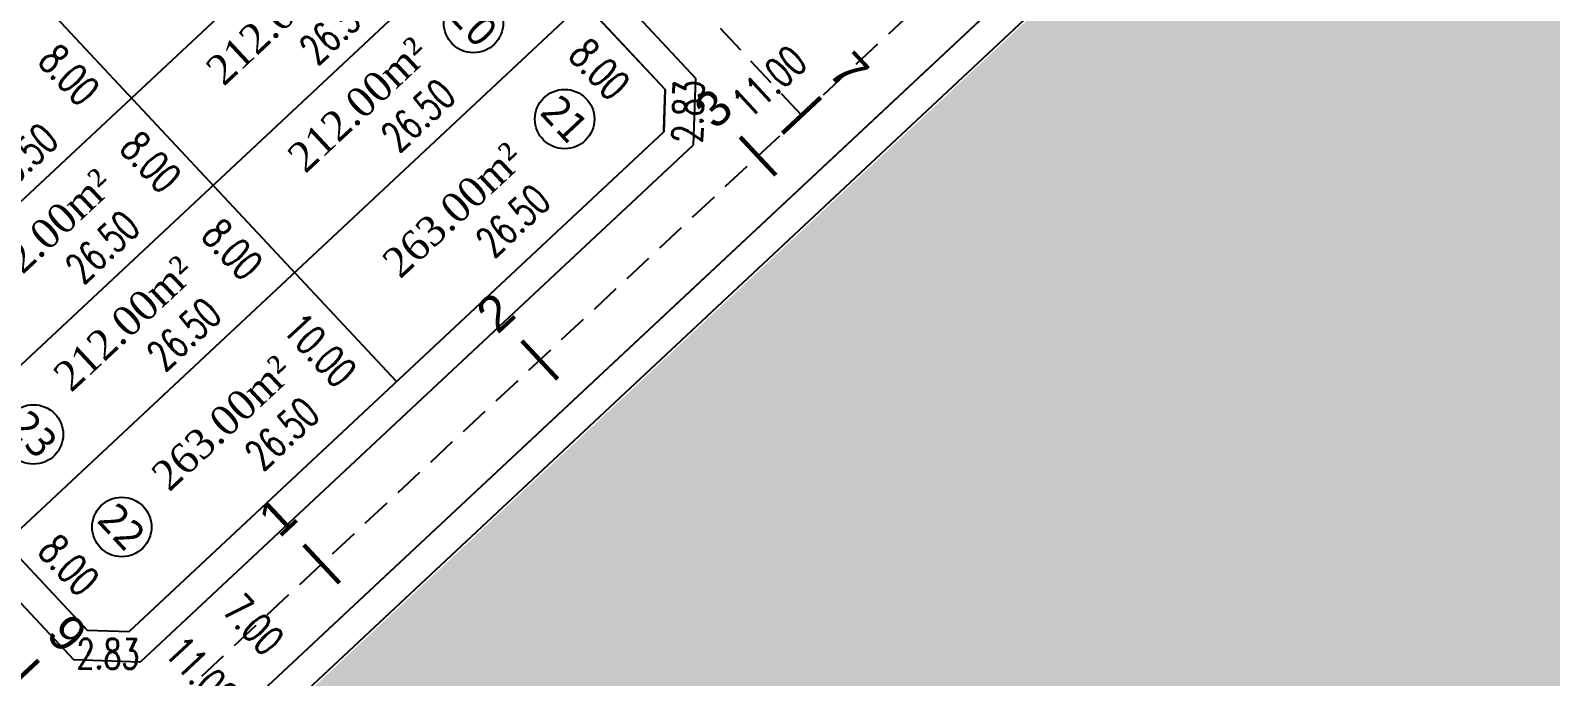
# Model space of a CAD drawing. Header units: metres. Extents: x 437145 to 443371, y 9612590 to 9615494.
# Drawn here: x 437331.1 to 437432.9, y 9614582.8 to 9614626.1 of the extents above; entities that cross this region are included whole.
import ezdxf

# ---------------------------------------------------------------- set-up
doc = ezdxf.new("R2010")
doc.units = ezdxf.units.M
doc.linetypes.add('ACAD_ISO02W100', pattern=[15, 12, -3])
doc.linetypes.add('DASHED2', pattern=[0.375, 0.25, -0.125])
for name, color, linetype in [('Auxiliar', 7, 'Continuous'), ('COTAS', 10, 'Continuous'), ('Eixo Acesso', 2, 'ACAD_ISO02W100'), ('Estacas', 7, 'Continuous'), ('Layer3', 1, 'Continuous'), ('M_FIO', 32, 'Continuous'), ('ÁREA', 7, 'Continuous')]:
    doc.layers.add(name, color=color, linetype=linetype)
doc.layers.add('Borda da Terraplenagem', color=7, linetype='Continuous', lineweight=13)
doc.layers.get('0').off()
doc.styles.add('ARIAL', font='arial.ttf')
doc.styles.add('COTAS', font='romans.shx', dxfattribs={"width": 0.7})
doc.styles.add('tahoma', font='tahoma.ttf')
doc.styles.add('ÁREA', font='times.ttf', dxfattribs={"height": 2})
doc.dimstyles.new('C-75', dxfattribs={"dimtxt": 2, "dimasz": 0.2, "dimexe": 0, "dimexo": 0, "dimgap": 1, "dimtad": 0, "dimzin": 4, "dimdsep": 46, "dimtxsty": 'COTAS', "dimblk1": 'BOL-COT', "dimblk2": 'BOL-COT', "dimsah": 1, "dimcen": 0.1, "dimse1": 1, "dimse2": 1, "dimsd1": 1, "dimsd2": 1, "dimclrd": 8, "dimclre": 256, "dimaunit": 1, "dimadec": 3, "dimazin": 0, "dimtfac": 0.5, "dimtix": 1, "dimtmove": 0, "dimatfit": 3, "dimldrblk": 'BOL-COT', "dimfxl": 1, "dimtolj": 1, "dimtzin": 0, "dimarcsym": 0})

# ---------------------------------------------------------------- blocks, each defined once
blk = doc.blocks.new('Est')
at = {"const_width": 0.2}
blk.add_lwpolyline([(0, -1.19999999925494), (0, 1.200000001117586)], dxfattribs=at)
blk = doc.blocks.new('*D137')
at = {"layer": 'Layer3', "transparency": 16777216, "insert": (2437.360505576386, 1009.551901975884), "char_height": 2, "attachment_point": 5, "rotation": 270.00203705139484, "style": 'COTAS'}
blk.add_mtext('\\A1;8.00', dxfattribs=at)
blk = doc.blocks.new('BOL-COT')
at = {"layer": 'COTAS'}
for p, q in [((-1.999999999999943, 8.53e-14), (2, 8.53e-14)), ((0, -2.999999999999971), (0, 3.000000000000028))]:
    blk.add_line(p, q, dxfattribs=at)
blk.add_circle((0, 0), 0.4, dxfattribs=at)
blk = doc.blocks.new('*D151')
at = {"layer": 'Layer3', "transparency": 16777216, "insert": (2486.00359491561, 1009.544814788102), "char_height": 2, "attachment_point": 5, "rotation": 270.0020370493095, "style": 'COTAS'}
blk.add_mtext('\\A1;8.00', dxfattribs=at)
blk = doc.blocks.new('*D152')
at = {"layer": 'Layer3', "transparency": 16777216, "insert": (2459.487005120866, 1008.592092693183), "char_height": 2, "attachment_point": 5, "rotation": 270.00203704955925, "style": 'COTAS'}
blk.add_mtext('\\A1;10.00', dxfattribs=at)
blk = doc.blocks.new('*D153')
at = {"layer": 'Layer3', "transparency": 16777216, "insert": (2459.797272490332, 1017.520181654878), "char_height": 2, "attachment_point": 5, "rotation": 270.0020370518098, "style": 'COTAS'}
blk.add_mtext('\\A1;8.00', dxfattribs=at)
blk = doc.blocks.new('*D154')
at = {"layer": 'Layer3', "transparency": 16777216, "insert": (2459.796988058801, 1025.520181647666), "char_height": 2, "attachment_point": 5, "rotation": 270.0020370572302, "style": 'COTAS'}
blk.add_mtext('\\A1;8.00', dxfattribs=at)
blk = doc.blocks.new('*D155')
at = {"layer": 'Layer3', "transparency": 16777216, "insert": (2459.796703638474, 1033.520181642116), "char_height": 2, "attachment_point": 5, "rotation": 270.002037058064, "style": 'COTAS'}
blk.add_mtext('\\A1;8.00', dxfattribs=at)
blk = doc.blocks.new('*D201')
at = {"layer": 'Layer3', "transparency": 16777216, "insert": (2453.564704391771, 1031.589864950958), "char_height": 2, "attachment_point": 5, "rotation": 0.00203705558449585, "style": 'COTAS'}
blk.add_mtext('\\A1;26.50', dxfattribs=at)
blk = doc.blocks.new('*D202')
at = {"layer": 'Layer3', "transparency": 16777216, "insert": (2475.027203395479, 1023.590628017071), "char_height": 2, "attachment_point": 5, "rotation": 0.0020370475299582927, "style": 'COTAS'}
blk.add_mtext('\\A1;26.50', dxfattribs=at)
blk = doc.blocks.new('*D203')
at = {"layer": 'Layer3', "transparency": 16777216, "insert": (2453.564988319979, 1023.58986496679), "char_height": 2, "attachment_point": 5, "rotation": 0.00203705155724999, "style": 'COTAS'}
blk.add_mtext('\\A1;26.50', dxfattribs=at)
blk = doc.blocks.new('*D204')
at = {"layer": 'Layer3', "transparency": 16777216, "insert": (2475.027487775034, 1015.59062800962), "char_height": 2, "attachment_point": 5, "rotation": 0.00203705558449585, "style": 'COTAS'}
blk.add_mtext('\\A1;26.50', dxfattribs=at)
blk = doc.blocks.new('*D205')
at = {"layer": 'Layer3', "transparency": 16777216, "insert": (2453.565272699644, 1015.589864964928), "char_height": 2, "attachment_point": 5, "rotation": 0.0020370435027869177, "style": 'COTAS'}
blk.add_mtext('\\A1;26.50', dxfattribs=at)
blk = doc.blocks.new('*D206')
at = {"layer": 'Layer3', "transparency": 16777216, "insert": (2474.848425502642, 1006.097615532908), "char_height": 2, "attachment_point": 5, "rotation": 0.00203705558449585, "style": 'COTAS'}
blk.add_mtext('\\A1;26.50', dxfattribs=at)
blk = doc.blocks.new('*D207')
at = {"layer": 'Layer3', "transparency": 16777216, "insert": (2453.810457312835, 1006.241008338849), "char_height": 2, "attachment_point": 5, "rotation": 0.002037051557261449, "style": 'COTAS'}
blk.add_mtext('\\A1;26.50', dxfattribs=at)
blk = doc.blocks.new('*D356')
at = {"layer": 'Layer3', "transparency": 16777216, "insert": (2499.232529022952, 1003.499895901873), "char_height": 2, "attachment_point": 5, "rotation": 315.00203689629853, "style": 'COTAS'}
blk.add_mtext('\\A1;2.83', dxfattribs=at)
blk = doc.blocks.new('*D357')
at = {"layer": 'Layer3', "transparency": 16777216, "insert": (2488.395232248429, 1003.427588388824), "char_height": 2, "attachment_point": 5, "rotation": 45.00203703888706, "style": 'COTAS'}
blk.add_mtext('\\A1;2.83', dxfattribs=at)
blk = doc.blocks.new('*D358')
at = {"layer": 'Layer3', "transparency": 16777216, "insert": (2435.220333118393, 1003.421387807684), "char_height": 2, "attachment_point": 5, "rotation": 316.6420753585379, "style": 'COTAS'}
blk.add_mtext('\\A1;2.83', dxfattribs=at)
blk = doc.blocks.new('*D885')
at = {"layer": 'Layer3', "transparency": 16777216, "insert": (2493.734271164531, 1001.175643558013), "char_height": 2, "attachment_point": 5, "rotation": 359.43568258449824, "style": 'COTAS'}
blk.add_mtext('\\A1;11.00', dxfattribs=at)
blk = doc.blocks.new('*D887')
at = {"layer": 'Layer3', "transparency": 16777216, "insert": (2443.682216817276, 998.1964677554906), "char_height": 2, "attachment_point": 5, "rotation": 270.00203704913054, "style": 'COTAS'}
blk.add_mtext('\\A1;7.00', dxfattribs=at)
blk = doc.blocks.new('*D888')
at = {"layer": 'Layer3', "transparency": 16777216, "insert": (2438.912757772103, 998.1962984892818), "char_height": 2, "attachment_point": 5, "rotation": 270.0020370510549, "style": 'COTAS'}
blk.add_mtext('\\A1;11.00', dxfattribs=at)
blk = doc.blocks.new('atutu')
at = {"layer": 'Layer3'}
h = blk.add_hatch(dxfattribs=at)
h.set_pattern_fill('AR-SAND', color=85)
h.set_pattern_definition([(37.50000000000001, (-475198.4405669911, -9591283.716216572), (-0.0629933581096082, 1.926823769013158), [0, -1.52, 0, -1.7, 0, -1.625]), (7.499999999999999, (-475198.4405669911, -9591283.716216572), (1.769776705267727, 2.82214606522974), [0, -0.82, 0, -1.37, 0, -0.525]), (327.5, (-475199.6705669911, -9591283.716216572), (3.114141861751495, 0.0056590535369649), [0, -0.5, 0, -1.8, 0, -2.35]), (317.5, (-475199.6705669911, -9591283.716216572), (3.006126604572293, 0.8776755649342494), [0, -0.25, 0, -1.179999999999999, 0, -1.35])])
h.paths.add_polyline_path([(2436.126924705075, 992.384416006973), (2434.126995811495, 990.3843449042197), (2434.129192584916, 928.596102536192), (2693.799192777451, 928.5960575775262), (2693.796995679639, 990.3935770061817), (2691.796924574674, 992.393505905291)])
h.paths.add_polyline_path([(2562.124553583004, 959.3795919590647, -1), (2555.759081086983, 959.3795919590647, -1)], flags=0)
h.paths.add_polyline_path([(2559.989958347252, 986.9904585895147), (2567.923291675596, 986.9907406461443), (2567.923185015878, 989.9907406461442), (2559.989851687535, 989.9904585895146)], flags=24)
h.paths.add_polyline_path([(2688.787800929184, 962.7600555201079), (2688.788033209823, 956.2267221887614), (2691.788033208019, 956.2268288494106), (2691.787800927321, 962.7601621788943)], flags=24)
h.paths.add_polyline_path([(2435.671948866477, 962.7510564443674), (2435.672181147757, 956.2177231130208), (2438.672181145894, 956.21782977367), (2438.671948864614, 962.7511631050165)], flags=24)
h.paths.add_polyline_path([(2555.309725110792, 955.7966256462988), (2562.315601533419, 955.796874724796), (2562.315332728636, 963.3574858703669), (2555.30945630601, 963.357236790007)], flags=24)
h.paths.add_polyline_path([(2559.997437076201, 931.0975781907345), (2567.930770404544, 931.0978602473642), (2567.930663745059, 934.0978602473642), (2559.997330416716, 934.0975781907346)], flags=24)
h.paths.add_polyline_path([(2535.917833112903, 962.3164960877057), (2582.058685691178, 962.2808426660503), (2582.063393164683, 968.3730168030615), (2535.922540586349, 968.4086702247168)], flags=24)
at = {"layer": 'Layer3', "color": 0}
for p, q in [((2435.2778447408, 1005.543011334124), (2437.277915834415, 1003.543082429427)), ((2488.277845544474, 1005.544895643699), (2486.277916652, 1003.544824539083))]:
    blk.add_line(p, q, dxfattribs=at)
for points in [[(2461.777916551184, 1003.543953484255), (2461.772690225533, 1150.543953376222)], [(2435.272761456867, 1148.543011214915), (2435.2778447408, 1005.543011334124)], [(2488.272761431314, 1148.544895539391), (2488.277845544474, 1005.544895643699)], [(2435.276992065914, 1029.543011302459), (2488.276992266556, 1029.54489562321)], [(2435.277276490839, 1021.54301130991), (2488.277276692703, 1021.544895628798)], [(2435.277560916869, 1013.543011315498), (2488.277561118734, 1013.544895636249)], [(2437.277915834415, 1003.54308243129), (2486.277916652, 1003.544824539083)], [(2437.278307785478, 992.5430824368779), (2692.948306703604, 992.5521723313901)]]:
    blk.add_lwpolyline(points, dxfattribs=at)
for centre in [(2441.607384017983, 1017.563829802307), (2481.947451110022, 1017.565264061424), (2441.695885866439, 1008.99431209113), (2482.014561406361, 1008.697508752677)]:
    blk.add_circle(centre, 1.990958139869911, dxfattribs=at)
at = {"layer": 'M_FIO'}
for p, q in [((2433.279055180401, 1004.715948466542), (2436.452176161367, 1001.543053070414)), ((2433.279055181507, 1004.715948466542), (2436.452176162473, 1001.543053070414)), ((2490.277874996968, 1004.716539625409), (2487.106414882607, 1001.544853993091)), ((2490.277874998074, 1004.716539625409), (2487.106414883712, 1001.544853993091))]:
    blk.add_line(p, q, dxfattribs=at)
for points in [[(2433.273913008068, 1149.37254831973), (2433.27905517947, 1004.715948466542)], [(2433.273913009174, 1149.37254831973), (2433.279055180576, 1004.715948466542)], [(2490.272731976375, 1149.373393770638), (2490.277874996968, 1004.716539625409)], [(2490.27273197748, 1149.373393770638), (2490.277874998074, 1004.716539625409)], [(2436.452176160436, 1001.543053070414), (2487.106414882607, 1001.544853993091)], [(2436.452176161541, 1001.543053070414), (2487.106414883712, 1001.544853993091)], [(2436.449809804757, 994.5430529847326), (2534.779809492489, 994.5465489349843)], [(2436.449809803651, 994.5430529847326), (2521.436663749652, 994.5460745378914)]]:
    blk.add_lwpolyline(points, dxfattribs=at)
at = {"layer": 'Layer3', "color": 5, "char_height": 1.999999999999999, "attachment_point": 5, "rotation": 270.0497252510426, "style": 'tahoma'}
for s, insert in [('\\A1;23', (2441.6073840181, 1017.563829802307)), ('\\A1;20', (2481.94745111008, 1017.565264061424)), ('\\A1;22', (2441.695885866613, 1008.994312094855)), ('\\A1;21', (2482.014561406477, 1008.697508756402))]:
    blk.add_mtext(s, dxfattribs=dict(at, insert=insert))
at = {"layer": 'ÁREA', "linetype": 'Continuous', "lineweight": -2, "extrusion": (0.02623078245114181, -0.0004708427962515001, 0.9996558029437245), "style": 'ÁREA'}
for s, p in [('212.00m²', (1069.576605508211, -2425.818366335399, 59.11019104955633)), ('212.00m²', (1061.577899114676, -2425.962178144712, 59.11396525255962)), ('263.00m²', (1052.234948601419, -2426.374965640087, 59.12479846453812))]:
    blk.add_text(s, height=1.999999999999999, rotation=270.9999999484056, dxfattribs=at).set_placement(p)
at = {"layer": 'ÁREA', "linetype": 'Continuous', "lineweight": -2, "extrusion": (0.0262307824511418, -0.0004708427962515, 0.9996558029437244), "style": 'ÁREA'}
for s, p in [('212.00m²', (1069.962553368564, -2447.269724910041, 59.67316138478441)), ('212.00m²', (1061.96384696756, -2447.413536718439, 59.67693558784191)), ('263.00m²', (1052.469149808913, -2447.404877951033, 59.67670834685195))]:
    blk.add_text(s, height=1.999999999999999, rotation=270.9999999484056, dxfattribs=at).set_placement(p)
at = {"layer": 'Layer3', "color": 0}
for p1, p2, distance, picture, middle in [((2457.265939146653, 1037.520091666239), (2457.266223573615, 1029.52009167369), 2.5306222799391125, '*D155', (2459.796703638474, 1033.520181642116)), ((2440.314777090413, 1029.543190408829), (2466.814777191811, 1029.544132571998), 2.0462034618382705, '*D201', (2453.564704391771, 1031.589864950958)), ((2457.266223571636, 1029.520091671828), (2457.266507998482, 1021.520091679278), 2.530622275340252, '*D154', (2459.796988058801, 1025.520181647666)), ((2440.315061018419, 1021.543190420005), (2466.815061119933, 1021.544132581311), 2.046203467426201, '*D203', (2453.564988319979, 1023.58986496679)), ((2461.777276093397, 1021.543953469354), (2488.277276195668, 1021.544895628798), 2.0462034692881588, '*D202', (2475.027203395479, 1023.590628017071)), ((2457.266507998482, 1021.520091681141), (2457.266792424571, 1013.520091684866), 2.530622280405219, '*D153', (2459.797272490332, 1017.520181654878)), ((2440.315345397825, 1013.543190427455), (2466.815345499281, 1013.544132585037), 2.0462034599752688, '*D205', (2453.565272699644, 1015.589864964928)), ((2461.777560473676, 1013.543953473079), (2488.277560575074, 1013.544895636249), 2.0462034562493114, '*D204', (2475.027487775034, 1015.59062800962)), ((2435.568199068623, 1013.551838253024), (2435.568483494654, 1005.5518382642), 1.7921642958794044, '*D137', (2437.360505576386, 1009.551901975884)), ((2488.277561118734, 1013.544895636249), (2488.277845544474, 1005.544895643699), -2.2741084174311235, '*D151', (2486.00359491561, 1009.544814788102)), ((2440.560530011333, 1004.194333797651), (2467.060530112731, 1004.195275958958), 2.0462034618382656, '*D207', (2453.810457312835, 1006.241008338849)), ((2461.598498201313, 1004.050940994504), (2488.098498302652, 1004.051883157673), 2.0462034581132076, '*D206', (2474.848425502642, 1006.097615532908)), ((2435.2778447408, 1005.543011334124), (2437.335177588708, 1003.600348253134), -1.5820728179588135, '*D358', (2435.220333118393, 1003.421387807684)), ((2486.277916652, 1003.544824539083), (2488.277845544474, 1005.544895643699), -1.5801169735789677, '*D357', (2488.395232248429, 1003.427588388824)), ((2499.277845528408, 1005.545286748889), (2501.277916642745, 1003.545357836741), -1.47840362340998, '*D356', (2499.232529022952, 1003.499895901873))]:
    dim = blk.add_aligned_dim(p1=p1, p2=p2, distance=distance, dimstyle='C-75', dxfattribs=at)
    dim.commit()
    dim.dimension.update_dxf_attribs({"geometry": picture, "text_midpoint": middle})
dim = blk.add_linear_dim(base=(2459.487185444037, 1003.520170621802), p1=(2457.266792424571, 1013.520091684866), p2=(2457.267147956789, 1003.520091692317), angle=270.00203704955663, dimstyle='C-75', dxfattribs=at)
dim.commit()
dim.dimension.update_dxf_attribs({"geometry": '*D152', "text_midpoint": (2459.487005120866, 1008.592092693183), "dimtype": 129})
for p1, p2, distance, picture, middle in [((2488.277841679077, 1005.653632056299), (2499.277845540632, 1005.545287348661), -4.424030722998895, '*D885', (2493.734271164531, 1001.175643558013)), ((2437.239279728465, 1003.696239294815), (2437.239670814213, 992.6962387024942), 1.6732825018218869, '*D888', (2438.912757772103, 998.1962984892818)), ((2437.482041359903, 1001.696247320953), (2437.482290232403, 994.6962473265411), 6.200051025041346, '*D887', (2443.682216817276, 998.1964677554906))]:
    dim = blk.add_aligned_dim(p1=p1, p2=p2, distance=distance, dimstyle='C-75', override={"dimfxl": 1.25}, dxfattribs=at)
    dim.commit()
    dim.dimension.update_dxf_attribs({"geometry": picture, "text_midpoint": middle})

msp = doc.modelspace()

# ---------------------------------------------------------------- linework, layer by layer
at = {"layer": 'Auxiliar', "color": 2, "linetype": 'Continuous', "lineweight": -3}
for p, q in [((437373.5688433972, 9614622.142850906), (437275.9091018989, 9614726.601334944)), ((437334.8551310449, 9614585.947225632), (437237.1937196962, 9614690.405766409)), ((437373.4790614336, 9614619.47374392), (437373.5688433972, 9614622.142850906)), ((437373.4737560893, 9614619.316022588), (437373.4790614336, 9614619.47374392)), ((437337.6802910732, 9614585.852194423), (437373.4737560893, 9614619.316022588)), ((437334.8551310449, 9614585.947225632), (437337.6802910732, 9614585.852194423))]:
    msp.add_line(p, q, dxfattribs=at)
at = {"layer": 'Borda da Terraplenagem', "color": 2}
msp.add_lwpolyline([(437334.8551310449, 9614585.947225632), (437337.6802910735, 9614585.852194423), (437373.4737560893, 9614619.316022588), (437373.5688433975, 9614622.142850906), (437275.9091018989, 9614726.601334944), (437273.0822735672, 9614726.696422255), (437237.2896697217, 9614693.233401302), (437237.193719696, 9614690.405766409)], close=True, dxfattribs=at)
at = {"layer": 'Eixo Acesso', "color": 3, "linetype": 'DASHED2', "lineweight": -3, "ltscale": 8}
for p, q in [((437335.96061699, 9614576.715139333), (437650.0637849299, 9614870.37471416)), ((437274.8047205539, 9614735.836071666), (437382.7084929626, 9614620.420401756))]:
    msp.add_line(p, q, dxfattribs=at)

# ---------------------------------------------------------------- block references
at = {"rotation": 43.07140519794264}
msp.add_blockref('atutu', (436242.5698856535, 9612188.321055599), dxfattribs=at)
at = {"layer": 'Estacas', "color": 7, "linetype": 'Continuous', "lineweight": -3, "xscale": 1.458333333106969, "yscale": 1.458333333106969, "zscale": 1.458333333106969}
for p, rotation in [((437382.7084929626, 9614620.420401756), 313.0734422439732), ((437379.7893516713, 9614617.691254525), 43.07344208211642), ((437365.1797734441, 9614604.03254946), 43.07344208211642), ((437350.5701952171, 9614590.373844396), 43.07344208211642), ((437330.3321241982, 9614582.731636928), 313.0734422435836)]:
    msp.add_blockref('Est', p, dxfattribs=dict(at, rotation=rotation))

# ---------------------------------------------------------------- texts
at = {"layer": 'Estacas', "color": 7, "linetype": 'Continuous', "lineweight": -3, "char_height": 2.399999999999999, "attachment_point": 8, "style": 'ARIAL'}
for s, insert, rotation in [('{\\C256;7}', (437385.0095015272, 9614622.57164781), 313.0734422439732), ('{\\C256;3}', (437377.6381056237, 9614619.992263095), 43.073442082116415), ('{\\C256;2}', (437363.0285273965, 9614606.333558032), 43.073442082116415), ('{\\C256;1}', (437348.4189491695, 9614592.674852967), 43.073442082116415), ('{\\C256;9}', (437332.6331327628, 9614584.882882984), 313.0734422435836)]:
    msp.add_mtext(s, dxfattribs=dict(at, insert=insert, rotation=rotation))

doc.saveas('drawing.dxf')
